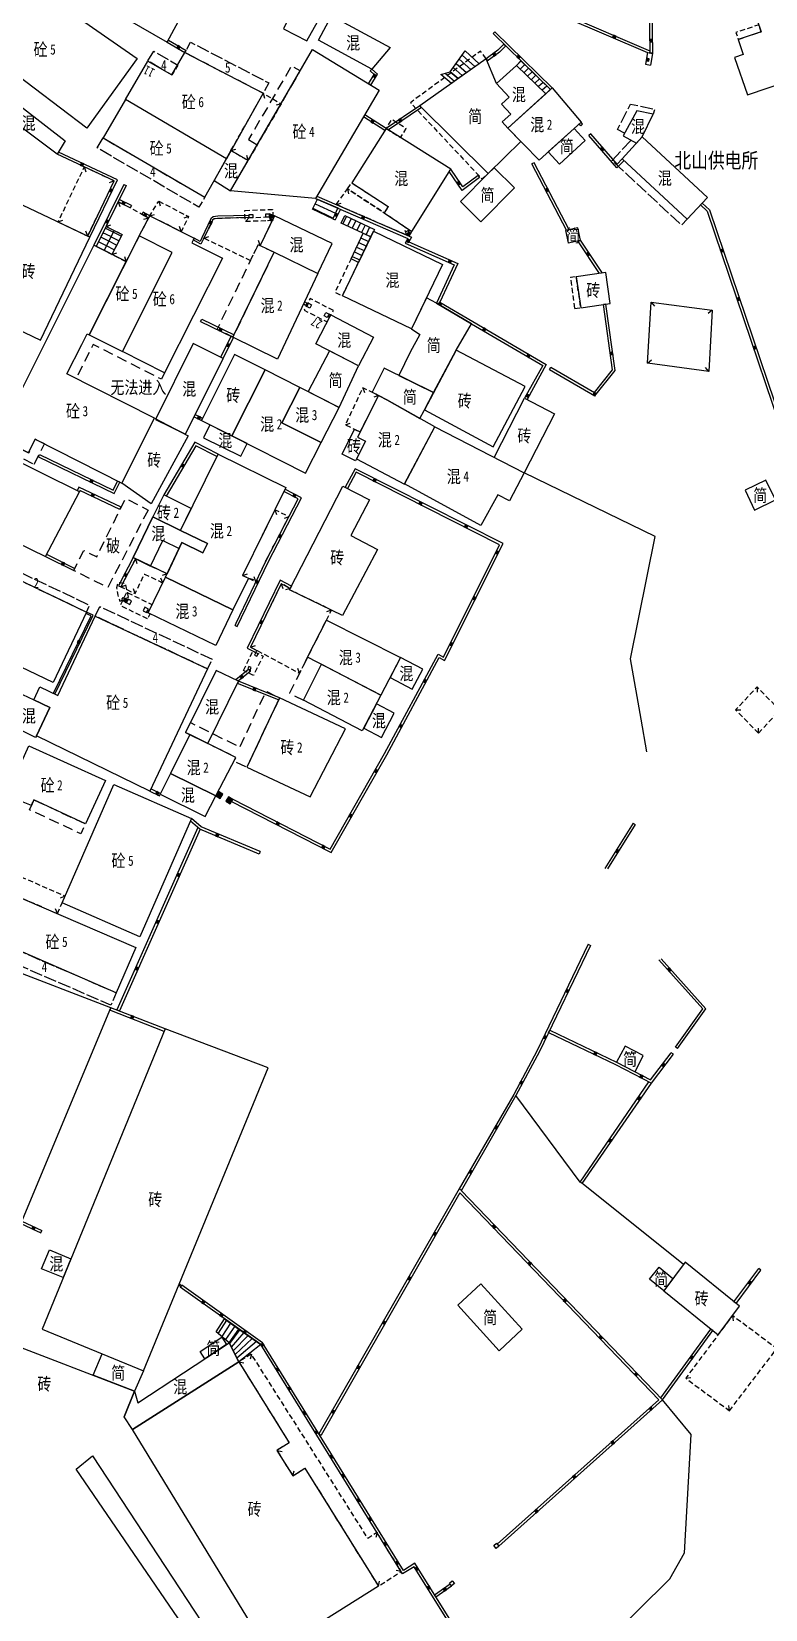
# Model space of a CAD drawing. Extents: x 395778 to 396698, y 996972 to 998012.
# Drawn here: x 396344.7 to 396416.3, y 997334.7 to 997488.7 of the extents above; entities that cross this region are included whole.
import ezdxf
from ezdxf.enums import TextEntityAlignment as Align

# ---------------------------------------------------------------- set-up
doc = ezdxf.new("R2010")
doc.units = 0
doc.header["$LTSCALE"] = 0.5
for name, pattern in [('X32', [1.5, 1, -0.5]), ('X39', [3, 2.5, -0.5]), ('X5', [3, 2, -1])]:
    doc.linetypes.add(name, pattern=pattern)
doc.layers.get('0').update_dxf_attribs({"linetype": 'CONTINUOUS'})
doc.layers.add('ASSIST', color=7, linetype='CONTINUOUS', plot=False)
doc.layers.add('JMD', color=6, linetype='CONTINUOUS')
doc.layers.add('门牌号', color=2, linetype='CONTINUOUS')
doc.styles.add('宋体', font='')
doc.styles.add('正等线体', font='simhei.ttf')
doc.styles.add('细等线体', font='', dxfattribs={"width": 0.8})
doc.styles.get('宋体').set_extended_font_data('SimSun')
doc.styles.get('细等线体').set_extended_font_data('SimSun')
doc.linetypes.add('444', pattern='A,4.5,[145,AAA.SHX,S=1,R=0,X=0,Y=1],4.5,-0.5,[146,AAA.SHX,S=1,R=0,X=0,Y=0],-0.5', length=10)
doc.linetypes.add('447', pattern='A,8,-1,[148,AAA.SHX,S=1,R=0,X=0,Y=0],-1', length=10)

# ---------------------------------------------------------------- blocks, each defined once
blk = doc.blocks.new('*U0')
at = {"linetype": 'Continuous'}
for points in [[(0, 0), (0.5, 0.5), (-0.5, 0.5)], [(0, 0), (-0.5, 0.5), (-0.5, -0.5)], [(0, 0), (-0.5, -0.5), (0.5, -0.5)], [(0, 0), (0.5, -0.5), (0.5, 0.5)]]:
    blk.add_solid(points, dxfattribs=at)
blk = doc.blocks.new('gc002')
blk.add_lwpolyline([(-0.5, -0.5), (0.5, -0.5), (0.5, 0.5), (-0.5, 0.5), (-0.5, -0.5)])
at = {"linetype": 'Continuous'}
blk.add_blockref('*U0', (0, 0), dxfattribs=at)

msp = doc.modelspace()

# ---------------------------------------------------------------- linework, layer by layer
at = {"layer": 'ASSIST', "linetype": 'Continuous', "flags": 128}
for points in [[(396385.51, 997484.78), (396386.99, 997486.8), (396388.35, 997485.56), (396386.3, 997484.11)], [(396392.43, 997485.84), (396395.31, 997483.03), (396394.87, 997482.63), (396391.98, 997485.38)], [(396384.6, 997484.49), (396385.51, 997484.78), (396386.3, 997484.11), (396385.64, 997483.64)], [(396372.11, 997471.38), (396372.57, 997472.35), (396374.58, 997471.48), (396374.08, 997470.43)], [(396375.26, 997470.76), (396378.13, 997469.38), (396377.79, 997468.67), (396374.89, 997470)], [(396352.74, 997469.3), (396351.76, 997467.34), (396350.99, 997467.73), (396351.95, 997469.68)], [(396353.52, 997468.91), (396352.53, 997466.95), (396351.76, 997467.34), (396352.74, 997469.3)], [(396375.85, 997466.52), (396377.03, 997469.02), (396377.79, 997468.67), (396376.58, 997466.17)], [(396363.51, 997363.11), (396364.92, 997362.1), (396363.96, 997360.76), (396362.71, 997361.84)], [(396364.92, 997362.1), (396367.04, 997360.6), (396364.9, 997358.91), (396363.96, 997360.76)], [(396350.63, 997349.73), (396371.22, 997318.4), (396361.53, 997311.83), (396363.59, 997308.71), (396366.6, 997304.33), (396366.6, 997304.33), (396365.07, 997304.75), (396364.14, 997305.29), (396363.47, 997305.86), (396359.44, 997312.66), (396369.1, 997319.04), (396361.56, 997330.13), (396349.05, 997348.43)]]:
    msp.add_lwpolyline(points, close=True, dxfattribs=at)
at = {"layer": 'JMD', "linetype": 'Continuous'}
for p, q in [((396389.89, 997488.68), (396389.71, 997488.5)), ((396357.92, 997487.66), (396358.05, 997487.87)), ((396359.65, 997486.64), (396359.77, 997486.86, 12.3)), ((396386.99, 997486.8), (396388.35, 997485.56)), ((396390.76, 997487.48), (396390.94, 997487.3)), ((396405.01, 997486.62), (396405.03, 997486.86)), ((396385.81, 997485.19), (396386.71, 997484.4)), ((396386.1, 997485.59), (396387.12, 997484.69)), ((396386.4, 997485.99), (396387.53, 997484.98)), ((396386.7, 997486.39), (396387.94, 997485.27)), ((396389.03, 997486.04), (396389.18, 997485.84)), ((396392.45, 997485.83), (396392, 997485.37)), ((396392.81, 997485.48), (396392.36, 997485.02)), ((396393.16, 997485.13), (396392.71, 997484.68)), ((396404.59, 997485.51), (396405.08, 997485.43)), ((396404.78, 997486.64), (396405.27, 997486.56)), ((396405.01, 997486.62), (396405.26, 997486.62)), ((396377.79, 997483.48), (396377.57, 997483.61)), ((396377.89, 997485.04), (396377.72, 997484.86)), ((396385.04, 997484.63), (396385.95, 997483.86)), ((396385.51, 997484.78), (396386.3, 997484.11)), ((396393.52, 997484.78), (396393.07, 997484.34)), ((396393.88, 997484.43), (396393.43, 997484)), ((396394.24, 997484.08), (396393.79, 997483.66)), ((396394.59, 997483.73), (396394.15, 997483.32)), ((396367.29, 997482.67), (396367.42, 997482.19)), ((396394.95, 997483.38), (396394.51, 997482.97)), ((396395.31, 997483.03), (396394.87, 997482.63)), ((396369.04, 997481.65), (396368.56, 997481.52)), ((396382.55, 997481.45), (396382.69, 997481.25)), ((396379.28, 997479.25), (396379.14, 997479.04)), ((396398.45, 997479.67), (396398.26, 997479.51)), ((396399.24, 997478.71), (396399.06, 997478.55)), ((396347.31, 997476.94), (396347.2, 997476.72)), ((396364.14, 997477.08), (396364.62, 997477.21)), ((396365.81, 997476.1), (396365.68, 997476.59)), ((396393.72, 997475.9), (396393.5, 997475.79)), ((396402.32, 997476.27), (396402.49, 997476.09)), ((396349.83, 997475.49), (396349.99, 997475.02)), ((396388.24, 997474.64), (396388.39, 997474.44)), ((396352.74, 997474.12), (396352.27, 997473.95)), ((396353.69, 997473.78), (396353.91, 997473.67)), ((396375.52, 997473.34), (396375.61, 997472.85)), ((396353.24, 997472.31), (396353.13, 997472.08)), ((396353.13, 997472.08), (396353.29, 997471.61)), ((396354.43, 997471.72), (396354.32, 997471.5)), ((396357.09, 997472.16), (396357.22, 997471.68)), ((396372.14, 997471.45), (396374.12, 997470.5)), ((396372.36, 997471.9), (396374.35, 997470.99)), ((396372.57, 997472.35), (396374.58, 997471.48)), ((396374.41, 997471.82), (396374.89, 997471.95)), ((396409.94, 997471.78), (396410.12, 997471.96)), ((396347.26, 997470.12), (396347.73, 997470.29)), ((396351.95, 997469.68), (396352.43, 997469.84)), ((396355.58, 997471.07), (396355.46, 997470.85)), ((396356.09, 997470.5), (396355.61, 997470.35)), ((396356.21, 997470.72), (396356.09, 997470.5)), ((396356.21, 997470.72), (396356.69, 997470.86)), ((396360.01, 997470.64), (396359.53, 997470.48)), ((396365.92, 997470.54), (396365.58, 997470.18)), ((396365.87, 997470.74), (396365.87, 997470.54)), ((396368.2, 997470.34), (396367.71, 997470.23)), ((396367.88, 997470.6), (396368.1, 997470.15)), ((396374.08, 997470.43), (396374.31, 997470.32)), ((396375.42, 997470.68), (396375.06, 997469.93)), ((396375.87, 997470.46), (396375.51, 997469.72)), ((396376.32, 997470.25), (396375.97, 997469.51)), ((396376.77, 997470.03), (396376.42, 997469.3)), ((396377.22, 997469.81), (396376.88, 997469.09)), ((396350.16, 997468.73), (396349.99, 997469.21)), ((396350.38, 997468.63), (396350.16, 997468.73)), ((396351.99, 997467.79), (396351.21, 997468.18)), ((396352.21, 997468.24), (396351.43, 997468.63)), ((396352.43, 997468.69), (396351.65, 997469.07)), ((396352.66, 997469.13), (396351.87, 997469.52)), ((396352.98, 997467.85), (396352.21, 997468.23)), ((396353.21, 997468.29), (396352.43, 997468.68)), ((396353.44, 997468.74), (396352.65, 997469.12)), ((396359.28, 997469.18), (396359.12, 997469.66)), ((396360.56, 997468.54), (396360.46, 997468.36)), ((396361.51, 997468.55), (396361.98, 997468.71)), ((396367, 997467.83), (396366.84, 997468.3)), ((396376.81, 997468.57), (396377.57, 997468.22)), ((396377.03, 997469.02), (396377.79, 997468.67)), ((396377.67, 997469.6), (396377.33, 997468.88)), ((396378.13, 997469.38), (396377.79, 997468.67)), ((396381.55, 997469.33), (396381.1, 997469.12)), ((396381.29, 997468.83), (396381.13, 997469.3)), ((396381.77, 997469.19), (396381.55, 997469.31)), ((396397.14, 997469.36), (396396.92, 997469.25)), ((396398.24, 997468.34), (396398.03, 997468.21)), ((396350.77, 997467.85), (396350.99, 997467.74)), ((396351.76, 997467.34), (396350.99, 997467.73)), ((396352.53, 997466.95), (396351.76, 997467.34)), ((396352.76, 997467.4), (396351.99, 997467.79)), ((396352.53, 997466.95), (396353.01, 997467.11)), ((396353.92, 997466.25), (396353.77, 997466.73)), ((396375.96, 997466.76), (396376.7, 997466.41)), ((396376.18, 997467.21), (396376.92, 997466.86)), ((396376.39, 997467.67), (396377.13, 997467.32)), ((396376.6, 997468.12), (396377.35, 997467.77)), ((396371.53, 997462.2), (396371.41, 997461.98)), ((396371.66, 997462.13), (396371.54, 997461.91)), ((396400.71, 997462.1), (396400.47, 997462.07)), ((396405.14, 997462.3), (396405.46, 997461.91)), ((396361.18, 997460.41), (396361.29, 997460.63)), ((396373.88, 997461.04), (396373.76, 997460.82)), ((396411.1, 997461.51), (396410.71, 997461.19)), ((396364.39, 997458.85), (396364.16, 997458.96)), ((396364.33, 997458.88), (396364.44, 997459.1)), ((396363.37, 997456.8), (396363.15, 997456.92)), ((396395.23, 997455.73), (396395.36, 997455.94)), ((396404.79, 997456.33), (396405.17, 997456.65)), ((396410.75, 997455.54), (396410.43, 997455.93)), ((396377.01, 997453.94), (396377.17, 997453.47)), ((396378.54, 997453.18), (396378.07, 997453.02)), ((396360.54, 997451.11), (396360.65, 997451.34)), ((396361.25, 997450.76), (396361.36, 997450.98)), ((396375.3, 997450.34), (396375.77, 997450.5)), ((396345.35, 997447.21), (396345.46, 997447.43)), ((396362.88, 997447.47), (396362.76, 997447.25)), ((396353.31, 997444.73), (396353.08, 997444.84)), ((396375.28, 997444.23), (396375.5, 997444.11)), ((396353.39, 997442.29), (396353.28, 997442.07)), ((396368.42, 997442.03), (396368.58, 997441.56)), ((396369.79, 997441.36), (396369.32, 997441.2)), ((396354.59, 997437.37), (396354.81, 997437.26)), ((396354.81, 997437.26), (396354.97, 997436.79)), ((396353.18, 997434.63), (396353.4, 997434.52)), ((396353.4, 997434.52), (396353.88, 997434.68)), ((396354.79, 997433.86), (396354.62, 997434.33)), ((396357.48, 997434.91), (396357.31, 997435.38)), ((396357.9, 997435.78), (396357.42, 997435.62)), ((396365.27, 997435.64), (396365.75, 997435.8)), ((396365.84, 997435.36), (396366.33, 997435.25)), ((396366.57, 997435.01), (396366.41, 997435.48)), ((396369.05, 997434.82), (396369.2, 997434.35)), ((396369.93, 997434.36), (396369.45, 997434.21)), ((396370.04, 997434.58), (396369.93, 997434.36)), ((396353.49, 997433.29), (396353.63, 997433.49)), ((396350.04, 997432.06), (396349.98, 997431.92)), ((396356.07, 997431.97), (396356.17, 997432.19)), ((396373.94, 997432.25), (396373.47, 997432.09)), ((396364.55, 997430.74), (396364.65, 997430.97)), ((396366.04, 997428.64), (396366.52, 997428.8)), ((396366.55, 997428.1), (396366.67, 997428.32)), ((396364.88, 997425.3), (396364.78, 997425.07)), ((396365.84, 997426.44), (396366, 997426.25)), ((396370.82, 997426.08), (396370.67, 997426.55)), ((396346.96, 997424.06), (396346.82, 997424.13)), ((396415.46, 997424.75), (396415.46, 997424.25)), ((396413.37, 997422.51), (396413.87, 997422.52)), ((396415.6, 997420.24), (396415.59, 997420.74)), ((396356.24, 997414.57), (396356.35, 997414.8)), ((396364.2, 997413.57), (396364.31, 997413.79)), ((396403.37, 997411.46), (396403.58, 997411.33)), ((396367, 997408.69), (396366.9, 997408.45)), ((396347.95, 997404.33), (396347.48, 997404.15)), ((396347.21, 997402.64), (396347.03, 997403.1)), ((396398.98, 997399.65), (396399.21, 997399.54)), ((396352.43, 997393.46), (396352.33, 997393.23)), ((396353.02, 997393.26), (396353.25, 997393.16)), ((396395.13, 997391.03), (396395.24, 997391.25)), ((396407.3, 997388.91), (396407.1, 997389.06)), ((396407.7, 997389.48), (396407.5, 997389.62)), ((396398.41, 997376.3), (396398.2, 997376.44)), ((396386.41, 997375.79), (396386.63, 997375.67)), ((396345.58, 997371.5), (396345.68, 997371.73)), ((396415.83, 997367.85), (396415.63, 997368)), ((396359.21, 997366.47), (396359.07, 997366.28)), ((396359.34, 997366.38), (396359.2, 997366.19)), ((396413.41, 997364.61), (396413.21, 997364.76)), ((396363.7, 997362.98), (396362.88, 997361.7)), ((396364.11, 997362.69), (396363.24, 997361.38)), ((396364.52, 997362.4), (396363.6, 997361.07)), ((396364.92, 997362.1), (396363.96, 997360.76)), ((396365, 997362.05), (396363.99, 997360.69)), ((396411.16, 997361.96), (396410.96, 997362.1)), ((396413.06, 997363.42), (396413.13, 997362.92)), ((396365.41, 997361.76), (396364.17, 997360.33)), ((396365.81, 997361.47), (396364.36, 997359.98)), ((396366.22, 997361.18), (396364.54, 997359.62)), ((396366.63, 997360.89), (396364.72, 997359.26)), ((396367.04, 997360.6), (396364.9, 997358.91)), ((396364.9, 997358.91), (396365.39, 997358.8)), ((396366.13, 997359.67), (396366.02, 997359.18)), ((396408.51, 997357.31), (396409, 997357.39)), ((396412.78, 997354.13), (396412.71, 997354.63)), ((396372.71, 997351.89), (396372.93, 997351.76)), ((396368.63, 997350.26), (396369.12, 997350.15)), ((396370.17, 997347.79), (396370.29, 997348.27)), ((396378.39, 997342.25), (396378.28, 997341.76)), ((396378.52, 997337.02), (396378.63, 997337.51)), ((396380.75, 997338.44), (396380.26, 997338.55)), ((396384.14, 997335.97), (396383.99, 997336.18))]:
    msp.add_line(p, q, dxfattribs=at)
at = {"layer": 'JMD', "color": 7, "linetype": 'Continuous', "flags": 128}
for points in [[(396409.94, 997471.78), (396410.59, 997471.17), (396421.24, 997439.77), (396455.18, 997451.14), (396455.72, 997449.53), (396477.4, 997456.92), (396478.35, 997454.13), (396487.8, 997457.43), (396466.6, 997519.05), (396456.8, 997517.31)], [(396404.76, 997502.81), (396405.01, 997486.62)], [(396396.7, 997490.11), (396404.78, 997486.64), (396405.01, 997486.62)], [(396395.49, 997483.2), (396389.89, 997488.68)], [(396390.76, 997487.48), (396390.17, 997486.88), (396389.03, 997486.04)], [(396404.78, 997486.64), (396404.59, 997485.51)], [(396377.78, 997483.46), (396378.43, 997484.53), (396377.89, 997485.04)], [(396379.28, 997479.25), (396377.19, 997480.58)], [(396382.55, 997481.45), (396379.28, 997479.25)], [(396398.45, 997479.67), (396398.29, 997479.87)], [(396402.32, 997476.27), (396401.8, 997475.77), (396399.24, 997478.71)], [(396397.14, 997469.36), (396393.72, 997475.9)], [(396388.24, 997474.64), (396386.77, 997473.56), (396385.59, 997475.26)], [(396372.4, 997472.42), (396381.4, 997468.51), (396381.15, 997468.06), (396385.93, 997465.93), (396384.19, 997462.18), (396387.62, 997460.18), (396394.55, 997456.12), (396392.79, 997452.91)], [(396381.52, 997468.73), (396381.77, 997469.19)], [(396400.37, 997465.13), (396398.24, 997468.34)], [(396395.23, 997455.73), (396399.65, 997453.14), (396401.63, 997455.63), (396400.71, 997462.1)], [(396361.18, 997460.41), (396364.33, 997458.88)], [(396360.54, 997451.11), (396361.25, 997450.76)], [(396362.88, 997447.47), (396360.62, 997448.62), (396357.6, 997443.49)], [(396364.2, 997413.57), (396373.92, 997408.59), (396379.34, 997418.13), (396384.45, 997427.61), (396384.98, 997427.32), (396390.69, 997438.74), (396376.25, 997446.02), (396375.28, 997444.23)], [(396364.55, 997430.74), (396364.76, 997430.64), (396367.79, 997436.98), (396371.03, 997443.19), (396369.41, 997444.06)], [(396356.24, 997414.57), (396357.16, 997414.12), (396357.24, 997414.29)], [(396403.37, 997411.46), (396400.61, 997407.05)], [(396360.92, 997411.03), (396353.02, 997393.26)], [(396398.98, 997399.65), (396394.01, 997389.28), (396391.72, 997385), (396386.41, 997375.79)], [(396407.7, 997389.48), (396410.48, 997393.35), (396406.12, 997398.23)], [(396357.72, 997391.39), (396352.43, 997393.46)], [(396395.13, 997391.03), (396401.65, 997387.9), (396405.15, 997386.09)], [(396405.15, 997386.09), (396407.3, 997388.91)], [(396398.41, 997376.3), (396405.15, 997386.09)], [(396386.41, 997375.79), (396372.71, 997351.89)], [(396390.27, 997340.92), (396406.24, 997355.19), (396386.59, 997375.61)], [(396343.64, 997372.39), (396345.58, 997371.5)], [(396413.41, 997364.61), (396415.83, 997367.85)], [(396387.16, 997322.66), (396390.56, 997325.68), (396382.09, 997339.25), (396380.97, 997338.55), (396367.22, 997360.77), (396359.34, 997366.38)], [(396406.24, 997355.19), (396411.16, 997361.96)], [(396384.14, 997335.97), (396385.67, 997337.05)]]:
    msp.add_lwpolyline(points, dxfattribs=at)
at = {"layer": 'JMD', "linetype": 'Continuous', "flags": 128}
for points in [[(396410.12, 997471.96), (396410.81, 997471.31), (396421.4, 997440.09), (396455.33, 997451.46), (396455.87, 997449.85), (396477.56, 997457.24), (396478.51, 997454.45), (396487.49, 997457.58), (396466.43, 997518.77), (396456.84, 997517.06)], [(396405.01, 997502.81), (396405.26, 997486.62), (396405.27, 997486.56), (396405.08, 997485.43)], [(396396.8, 997490.34), (396404.84, 997486.88), (396405.03, 997486.86)], [(396395.31, 997483.03), (396389.71, 997488.5)], [(396390.94, 997487.3), (396390.34, 997486.69), (396389.13, 997485.8)], [(396377.56, 997483.59), (396378.11, 997484.49), (396377.72, 997484.86)], [(396382.73, 997481.27), (396379.51, 997479.11)], [(396379.14, 997479.04), (396377.06, 997480.36)], [(396398.26, 997479.51), (396398.1, 997479.7)], [(396402.5, 997476.1), (396401.79, 997475.4), (396399.06, 997478.55)], [(396410.64, 997472.52), (396404.26, 997478.42), (396402.32, 997476.27), (396408.63, 997470.39), (396410.64, 997472.52)], [(396388.39, 997474.44), (396386.71, 997473.2), (396385.44, 997475.03)], [(396396.92, 997469.25), (396393.5, 997475.79)], [(396372.53, 997472.64), (396381.75, 997468.63), (396381.5, 997468.18), (396386.26, 997466.06), (396384.52, 997462.28), (396387.74, 997460.39), (396394.89, 997456.21), (396393.02, 997452.79)], [(396381.29, 997468.83), (396381.55, 997469.31)], [(396400.1, 997465.09), (396397.97, 997468.29)], [(396395.36, 997455.94), (396399.59, 997453.47), (396401.37, 997455.7), (396400.47, 997462.07)], [(396361.29, 997460.63), (396364.44, 997459.1)], [(396383.03, 997451.78), (396389.73, 997448.19), (396392.83, 997454.05), (396386.11, 997457.6), (396383.01, 997451.78)], [(396389.83, 997447.14), (396392.79, 997452.91), (396395.69, 997451.4), (396392.73, 997445.64)], [(396360.65, 997451.34), (396361.36, 997450.98)], [(396362.77, 997447.25), (396360.71, 997448.29), (396357.82, 997443.38)], [(396364.31, 997413.79), (396373.83, 997408.93), (396379.12, 997418.25), (396384.35, 997427.95), (396384.87, 997427.67), (396390.35, 997438.63), (396376.36, 997445.69), (396375.5, 997444.11)], [(396364.64, 997430.97), (396367.57, 997437.1), (396370.69, 997443.09), (396369.3, 997443.83)], [(396369.86, 997434.23), (396375.06, 997444.34), (396377.67, 997443), (396375.84, 997439.52), (396378.43, 997438.15), (396375.03, 997431.72), (396369.86, 997434.23)], [(396356.35, 997414.8), (396357.27, 997414.35)], [(396403.58, 997411.33), (396400.87, 997406.99)], [(396361.13, 997410.86), (396353.25, 997393.16)], [(396399.21, 997399.54), (396394.24, 997389.17), (396391.94, 997384.88), (396386.59, 997375.6)], [(396407.5, 997389.62), (396410.16, 997393.34), (396405.87, 997398.14)], [(396357.63, 997391.15), (396352.33, 997393.23)], [(396395.24, 997391.25), (396401.76, 997388.13), (396405.07, 997386.41)], [(396405.07, 997386.41), (396407.1, 997389.06)], [(396398.2, 997376.44), (396404.92, 997386.21)], [(396386.46, 997375.38), (396372.93, 997351.76)], [(396390.11, 997341.12), (396405.88, 997355.21), (396386.46, 997375.38)], [(396343.73, 997372.62), (396345.68, 997371.73)], [(396413.21, 997364.76), (396415.63, 997368)], [(396387, 997322.84), (396390.25, 997325.72), (396382.02, 997338.92), (396380.89, 997338.22), (396367.04, 997360.6), (396359.2, 997366.19)], [(396406.07, 997355.38), (396410.96, 997362.1)], [(396333.43, 997356.44), (396341.88, 997360.99), (396354.72, 997356.05), (396353.73, 997353.55)], [(396383.99, 997336.18), (396385.52, 997337.24)]]:
    msp.add_lwpolyline(points, dxfattribs=at)
for points in [[(396362.82, 997496.81), (396356.06, 997500.73), (396351.19, 997491.54), (396357.92, 997487.66)], [(396350.08, 997479.28), (396337.21, 997489.01), (396342.3, 997493.92), (396349.89, 997489.62), (396355, 997486.05)], [(396413.27, 997486.17), (396414.52, 997482.51), (396420.77, 997484.64), (396420.59, 997485.18), (396424.84, 997486.63), (396422.59, 997493.19), (396420, 997492.3), (396419.42, 997493.99), (396414.62, 997492.32), (396415.86, 997488.68), (396413.63, 997487.93), (396414.12, 997486.46)], [(396382.55, 997481.45), (396389.24, 997474.84), (396392.42, 997477.97), (396391.15, 997479.26), (396390.59, 997479.88), (396391.43, 997480.64), (396390.54, 997481.62), (396391.27, 997482.28), (396390.05, 997483.64), (396389.03, 997486.04)], [(396394.87, 997482.63), (396391.15, 997479.26), (396390.59, 997479.88), (396391.43, 997480.64), (396390.54, 997481.62), (396391.27, 997482.28), (396390.05, 997483.64), (396391.98, 997485.38)], [(396341.72, 997482.88), (396347.95, 997478.03), (396347.18, 997476.73), (396340.93, 997481.39)], [(396394.22, 997476.14), (396391.15, 997479.26), (396395.49, 997483.2), (396398.29, 997479.87)], [(396404.26, 997478.42), (396405.33, 997480.64), (396403.74, 997480.97), (396402.39, 997478.53), (396403.7, 997477.8)], [(396385.59, 997475.26), (396379.28, 997479.25), (396375.92, 997473.94), (396379.48, 997471.62), (396379.1, 997471.01), (396381.77, 997469.19)], [(396395.1, 997476.95), (396396.18, 997475.77), (396398.69, 997478.07), (396397.61, 997479.25)], [(396365.81, 997476.1), (396364.14, 997477.08), (396362.49, 997474.15), (396364.09, 997473.15)], [(396389.24, 997474.84), (396386.54, 997472.1), (396388.53, 997470.13), (396391.81, 997473.44), (396389.81, 997475.41)], [(396353.55, 997457.48), (396358.41, 997467.13), (396355.19, 997468.75), (396350.31, 997459.11)], [(396381.75, 997459.68), (396375.01, 997462.9), (396378.04, 997469.21), (396384.77, 997465.98)], [(396396.79, 997469.28), (396397.05, 997468.08), (396398.24, 997468.34), (396397.98, 997469.54)], [(396401.13, 997462.16), (396400.7, 997465.18), (396397.83, 997464.77), (396398.26, 997461.75)], [(396410.75, 997455.54), (396404.79, 997456.33), (396405.14, 997462.3), (396411.1, 997461.51)], [(396359.69, 997449.41), (396363.37, 997456.8), (396360.45, 997458.26), (396356.77, 997450.86)], [(396374.68, 997452.03), (396376.59, 997456.07), (396373.74, 997457.55), (396371.67, 997453.56)], [(396364.22, 997449.26), (396367.47, 997455.68), (396364.5, 997457.19), (396361.25, 997450.76)], [(396370.85, 997453.97), (396367.47, 997455.68), (396364.22, 997449.26), (396371.42, 997445.6), (396372.94, 997448.59), (396369.11, 997450.53)], [(396379.33, 997452.76), (396382.56, 997450.94), (396382.99, 997451.73), (396383.91, 997453.47), (396379.07, 997455.86), (396377.91, 997453.51)], [(396370.85, 997453.97), (396369.11, 997450.53), (396372.94, 997448.59), (396374.68, 997452.03)], [(396384.02, 997450.12), (396379.33, 997452.76), (396378.54, 997453.18), (396378.54, 997453.18), (396376.49, 997449.13), (396377.27, 997448.74), (396376.38, 997447), (396381.06, 997444.52)], [(396384.02, 997450.12), (396392.73, 997445.64), (396391.31, 997442.9), (396390.18, 997443.49), (396388.51, 997440.51), (396381.08, 997444.57), (396384.02, 997450.12)], [(396364.33, 997432.29), (396357.74, 997435.45), (396359.36, 997438.83), (396361.41, 997437.85), (396361.84, 997438.75), (396359.21, 997440.01), (396362.88, 997447.47), (396369.49, 997444.22), (396365.27, 997435.64), (396365.84, 997435.36), (396364.33, 997432.29)], [(396415.22, 997442.01), (396417.27, 997443), (396416.33, 997444.94), (396414.29, 997443.95)], [(396356.53, 997441.34), (396359.21, 997440.01), (396360.27, 997442.17), (396357.6, 997443.49)], [(396361.84, 997438.75), (396361.41, 997437.85), (396359.36, 997438.83), (396357.9, 997435.78), (396354.59, 997437.37), (396356.53, 997441.34), (396359.21, 997440.01)], [(396356.53, 997441.34), (396354.59, 997437.37), (396356.29, 997436.55), (396357.49, 997439.03), (396359.07, 997438.25), (396359.36, 997438.83), (396361.41, 997437.85), (396361.84, 997438.75), (396359.21, 997440.01)], [(396350.9, 997431.66), (396361.85, 997426.52), (396356.24, 997414.57), (396345.17, 997419.99), (396346.47, 997422.76), (396344.9, 997423.49), (396345.49, 997424.75), (396347.26, 997423.92)], [(396371.62, 997427.67), (396373.46, 997431.28), (396380.68, 997427.61), (396378.77, 997423.94), (396371.62, 997427.67)], [(396365.88, 997426.75), (396365.78, 997426.51), (396366.01, 997426.41), (396366.11, 997426.64)], [(396366.55, 997428.1), (396366.45, 997427.86), (396366.67, 997427.76), (396366.78, 997427.99)], [(396378.77, 997423.94), (396376.95, 997420.46), (396371.2, 997423.46), (396372.96, 997426.97)], [(396379.66, 997425.66), (396381.83, 997424.55), (396382.85, 997426.47), (396380.68, 997427.61)], [(396345.17, 997419.99), (396345.08, 997419.81), (396342.56, 997421.06), (396342.38, 997421.15), (396343.81, 997424.03), (396344.9, 997423.49), (396346.46, 997422.75)], [(396360.13, 997420.1), (396358.25, 997416.31), (396362.65, 997414.12), (396364.62, 997417.87)], [(396352.71, 997415.22), (396360.29, 997411.91), (396355.25, 997400.38), (396347.67, 997403.69)], [(396342.12, 997397.42), (396329.8, 997367.89), (396340.11, 997363.94), (396352.43, 997393.46)], [(396345.72, 997362.1), (396355.61, 997358.03), (396367.76, 997387.58), (396357.72, 997391.39)], [(396348.53, 997368.96), (396347.78, 997367.12), (396345.67, 997367.98), (396346.43, 997369.82)], [(396407.26, 997367.04), (396406.36, 997365.83), (396404.96, 997366.97), (396405.91, 997368.13)], [(396411.67, 997361.55), (396413.74, 997364.34), (396408.44, 997368.62), (396406.36, 997365.83)], [(396392.56, 997362.1), (396390.32, 997359.99), (396386.28, 997364.42), (396388.53, 997366.53)], [(396354.72, 997356.05), (396355.05, 997354.9), (396363.96, 997360.76), (396364.9, 997358.91), (396354.53, 997352.3), (396353.73, 997353.55)], [(396350.69, 997357.6), (396351.58, 997359.69), (396355.61, 997358.03), (396354.72, 997356.05)], [(396364.9, 997358.91), (396369.82, 997351), (396368.63, 997350.26), (396370.17, 997347.79), (396371.36, 997348.53), (396378.52, 997337.02), (396367.92, 997330.34), (396354.53, 997352.3)], [(396390.05, 997341.2), (396390.27, 997340.92), (396390, 997340.7), (396389.78, 997340.98)], [(396385.72, 997337.54), (396385.95, 997337.27), (396385.67, 997337.05), (396385.45, 997337.32)]]:
    msp.add_lwpolyline(points, close=True, dxfattribs=at)
for points, elevation in [([(396370.59, 997491.68), (396369.25, 997488.95), (396371.53, 997487.8), (396373.17, 997490.69), (396370.7, 997491.9)], 12.91), ([(396372.4, 997472.42), (396364.09, 997473.15), (396372.11, 997486.93), (396378.59, 997482.96)], -984.7), ([(396367.29, 997482.67), (396363.7, 997476.29), (396353.84, 997482.05), (396356.04, 997485.82), (396358.38, 997484.46), (396359.65, 997486.64)], 12.3), ([(396363.7, 997476.29), (396353.84, 997482.05), (396351.66, 997478.32), (396361.58, 997472.53)], 12.3), ([(396343.2, 997472.06), (396338.39, 997462), (396345.57, 997458.57), (396350.38, 997468.63)], 11.01), ([(396353.55, 997457.48), (396358.41, 997467.13), (396355.19, 997468.75), (396356.21, 997470.72), (396360.56, 997468.54), (396360.33, 997468.09), (396363.31, 997466.59), (396357.67, 997455.4), (396353.55, 997457.48)], -969.16), ([(396365.91, 997470.85), (396366.26, 997470.86), (396366.26, 997470.52), (396365.92, 997470.51)], 12.36), ([(396368.35, 997467.17), (396372.63, 997465.1), (396374.01, 997468.03), (396368.38, 997470.71), (396367, 997467.83), (396368.35, 997467.17)], -981.62), ([(396367.53, 997470.92), (396367.87, 997470.92), (396367.88, 997470.58), (396367.53, 997470.57)], 12.38), ([(396350.31, 997459.11), (396353.92, 997466.25), (396350.77, 997467.85), (396341.37, 997449.11), (396344.38, 997447.59), (396345.04, 997448.91), (396353.48, 997444.64), (396356.68, 997450.97), (396348.13, 997455.29), (396349.58, 997458.16), (396350.11, 997459.21)], 11.27), ([(396368.35, 997467.17), (396372.63, 997465.1), (396368.68, 997456.74), (396364.33, 997458.88)], -981.62), ([(396371.7, 997462.19), (396372, 997462.02), (396371.84, 997461.71), (396371.53, 997461.88)], -985.27), ([(396381.75, 997459.68), (396382.55, 997459.14), (396381.63, 997457.42), (396380.51, 997455.15), (396383.91, 997453.47), (396386.11, 997457.6), (396387.62, 997460.18), (396384.19, 997462.18), (396383.21, 997462.73)], 17.02), ([(396373.88, 997461.04), (396378.04, 997458.88), (396376.59, 997456.07), (396372.42, 997458.23)], -985.12), ([(396373.39, 997461.3), (396373.71, 997461.13), (396373.54, 997460.81), (396373.22, 997460.97)], -985.1), ([(396356.68, 997450.97), (396359.97, 997449.26), (396356.35, 997442.63), (396353.48, 997444.64)], -982.79), ([(396362.08, 997450.34), (396361.45, 997449.06), (396365.1, 997447.28), (396365.72, 997448.49), (396364.22, 997449.26)], 12.28), ([(396374.98, 997447.46), (396376.2, 997449.91), (396376.74, 997449.63), (396376.49, 997449.13), (396377.27, 997448.74), (396376.38, 997447), (396376.28, 997446.81)], 12.92), ([(396338.84, 997441), (396346.04, 997437.47), (396349.35, 997443.79), (396342.09, 997447.39)], 10.74), ([(396338.07, 997429.35), (396341.35, 997436.21), (396350.04, 997432.06), (396346.79, 997425.19)], -985.15), ([(396356.07, 997431.97), (396357.74, 997435.45), (396364.33, 997432.29), (396362.67, 997428.81)], -976.92), ([(396353.92, 997432.99), (396354.27, 997432.8), (396354.45, 997433.15), (396354.1, 997433.33)], 12.15), ([(396355.56, 997432.18), (396355.91, 997432), (396356.09, 997432.35), (396355.74, 997432.53)], 12.46), ([(396361.88, 997419.24), (396364.88, 997425.3), (396362.71, 997426.37), (396359.72, 997420.31)], -984.71), ([(396368.88, 997423.7), (396365.69, 997416.92), (396371.88, 997414.02), (396375.31, 997420.68)], -983.21), ([(396377.09, 997420.73), (396378.84, 997419.83), (396380.05, 997422.19), (396378.33, 997423.1)], 13.3), ([(396342.23, 997414.17), (396344.41, 997418.99), (396351.91, 997415.61), (396349.94, 997411.4), (396344.9, 997413.75), (396344.68, 997413.2)], -987.08), ([(396362.65, 997414.12), (396358.25, 997416.31), (396357.24, 997414.29), (396361.61, 997412.12)], 13.36), ([(396340.21, 997400.42), (396342.12, 997404.84), (396354.86, 997399.33), (396352.95, 997394.92)], 11.58), ([(396403.56, 997387.2), (396404.35, 997388.8), (396402.6, 997389.72), (396401.76, 997388.13), (396403.56, 997387.2)], 18.16), ([(396361.6, 997359.2), (396361.13, 997359.91), (396363.25, 997361.3), (396363.71, 997360.59)], -983.69)]:
    msp.add_lwpolyline(points, close=True, dxfattribs=dict(at, elevation=elevation))
for points, elevation in [([(396379.67, 997487.15), (396377.89, 997485.04), (396372.67, 997487.85), (396373.96, 997490.23), (396379.67, 997487.15)], 14.32), ([(396358.05, 997487.87), (396359.77, 997486.86)], 12.3), ([(396350.16, 997468.73), (396352.74, 997474.12), (396347.18, 997476.73)], 11.01), ([(396353.91, 997473.67), (396350.99, 997467.73)], 11.27), ([(396354.32, 997471.5), (396353.13, 997472.08)], 12), ([(396374.81, 997471.38), (396374.31, 997470.32)], -984.79), ([(396356.09, 997470.5), (396355.46, 997470.85)], -969.16), ([(396365.92, 997470.54), (396362.87, 997470.47), (396362.5, 997470.42), (396362.35, 997470.29), (396361.47, 997468.47), (396361.21, 997467.95), (396360.46, 997468.36)], 12.35), ([(396368.27, 997470.48), (396367.88, 997470.65)], 12.38), ([(396371.54, 997461.91), (396371.21, 997462.09)], -985.31), ([(396373.76, 997460.82), (396373.59, 997460.91)], -985.1), ([(396363.15, 997456.92), (396364.16, 997458.96)], -984.66), ([(396345.46, 997447.43), (396352.64, 997443.94), (396353.08, 997444.84)], 12.08), ([(396353.31, 997442.05), (396349.41, 997443.91), (396349.35, 997443.79)], 11.46), ([(396346.15, 997437.69), (396348.92, 997436.32)], 10.74), ([(396354.81, 997437.26), (396353.4, 997434.52)], 12.07), ([(396369.93, 997434.36), (396369.05, 997434.82), (396366.04, 997428.64), (396366.67, 997428.32)], 12.53), ([(396353.63, 997433.49), (396354.04, 997433.21)], 12.2), ([(396346.82, 997424.13), (396350.51, 997431.68), (396349.98, 997431.92)], 11.18), ([(396356.04, 997432.26), (396356.17, 997432.19)], -976.92), ([(396368.77, 997423.48), (396364.77, 997425.08)], -984.71), ([(396366.01, 997426.41), (396366, 997426.25), (396364.85, 997425.31)], -984.22), ([(396366.9, 997408.45), (396361.09, 997410.88), (396360.19, 997411.67)], -973.36)]:
    msp.add_lwpolyline(points, dxfattribs=dict(at, elevation=elevation))
at = {"layer": 'JMD', "linetype": 'X32', "flags": 128}
for points in [[(396413.63, 997487.93), (396415.86, 997488.68), (396415.63, 997489.35), (396413.4, 997488.6)], [(396364.14, 997477.08), (396367.29, 997482.67), (396369.04, 997481.65), (396365.81, 997476.1)], [(396379.28, 997479.25), (396380.69, 997478.36), (396381.24, 997479.22), (396379.82, 997480.12)], [(396350.16, 997468.73), (396352.74, 997474.12), (396349.83, 997475.49), (396347.26, 997470.12)], [(396374.41, 997471.82), (396375.52, 997473.34), (396379.1, 997471.01), (396381.55, 997469.33), (396381.55, 997469.31), (396381.29, 997468.83), (396377.55, 997470.45)], [(396375.52, 997473.34), (396375.92, 997473.94), (396379.48, 997471.62), (396379.1, 997471.01)], [(396353.92, 997466.25), (396356.09, 997470.5), (396355.46, 997470.85), (396354.32, 997471.5), (396353.13, 997472.08), (396351.95, 997469.68), (396353.52, 997468.91), (396352.53, 997466.95)], [(396376.58, 997466.17), (396375.85, 997466.52), (396374.28, 997463.25), (396375.01, 997462.9)], [(396397.67, 997461.67), (396398.26, 997461.75), (396397.83, 997464.77), (396397.25, 997464.69)], [(396365.84, 997435.36), (396366.57, 997435.01), (396367.57, 997437.1), (396369.79, 997441.36), (396368.42, 997442.03), (396365.27, 997435.64), (396365.84, 997435.36)], [(396415.6, 997420.24), (396417.69, 997422.48), (396415.46, 997424.75), (396413.37, 997422.51)], [(396369.82, 997351), (396368.63, 997350.26), (396370.17, 997347.79), (396371.36, 997348.53), (396378.52, 997337.02), (396380.75, 997338.44), (396378.39, 997342.25), (396377.5, 997341.68), (396366.13, 997359.67), (396364.9, 997358.91)]]:
    msp.add_lwpolyline(points, close=True, dxfattribs=at)
at = {"layer": 'JMD', "linetype": 'X39', "flags": 128}
for points, elevation in [([(396357.33, 997485.07), (396356.04, 997485.82), (396356.6, 997486.78), (396358.94, 997485.42), (396358.38, 997484.46)], 12.3), ([(396351.66, 997478.32), (396361.58, 997472.53), (396361.01, 997471.56), (396351.09, 997477.35)], 12.3), ([(396341.35, 997436.21), (396350.04, 997432.06), (396350.35, 997432.71), (396341.64, 997436.84)], -985.15)]:
    msp.add_lwpolyline(points, close=True, dxfattribs=dict(at, elevation=elevation))
at = {"layer": 'JMD', "color": 7, "linetype": 'Continuous', "flags": 128}
for points, elevation in [([(396357.92, 997487.66), (396359.65, 997486.64)], 12.3), ([(396350.38, 997468.63), (396353.08, 997474.24), (396347.31, 997476.94)], 11.01), ([(396353.69, 997473.78), (396350.77, 997467.85)], 11.27), ([(396354.43, 997471.72), (396353.24, 997472.31)], 12), ([(396374.58, 997471.48), (396374.08, 997470.43)], -984.79), ([(396356.21, 997470.72), (396355.58, 997471.07)], -969.16), ([(396365.92, 997470.74), (396362.85, 997470.67), (396362.41, 997470.61), (396362.19, 997470.41), (396361.29, 997468.56), (396361.12, 997468.22), (396360.56, 997468.54)], 12.35), ([(396368.38, 997470.71), (396367.87, 997470.92)], 12.38), ([(396371.66, 997462.13), (396371.32, 997462.32)], -985.31), ([(396373.88, 997461.04), (396373.71, 997461.13)], -985.1), ([(396363.37, 997456.8), (396364.39, 997458.85)], -984.66), ([(396345.35, 997447.21), (396352.76, 997443.61), (396353.31, 997444.73)], 12.08), ([(396353.43, 997442.28), (396349.29, 997444.24), (396349.13, 997443.9)], 11.46), ([(396346.04, 997437.47), (396348.8, 997436.1)], 10.74), ([(396354.59, 997437.37), (396353.18, 997434.63)], 12.07), ([(396370.04, 997434.58), (396368.93, 997435.16), (396365.71, 997428.53), (396366.55, 997428.1)], 12.53), ([(396353.49, 997433.29), (396353.92, 997432.99)], 12.2), ([(396346.96, 997424.06), (396350.71, 997431.75), (396350.04, 997432.06)], 11.18), ([(396355.92, 997432.04), (396356.07, 997431.97)], -976.92), ([(396365.87, 997426.47), (396364.61, 997425.43)], -984.22), ([(396368.88, 997423.7), (396364.88, 997425.3)], -984.71), ([(396367, 997408.69), (396361.23, 997411.09), (396360.29, 997411.91)], -973.36)]:
    msp.add_lwpolyline(points, dxfattribs=dict(at, elevation=elevation))
at = {"layer": 'JMD', "linetype": 'X39', "flags": 128}
for points in [[(396367.29, 997482.67), (396359.65, 997486.64), (396360.18, 997487.66), (396367.82, 997483.69)], [(396361.85, 997426.52), (396350.9, 997431.66), (396351.34, 997432.6), (396362.29, 997427.46)], [(396340.21, 997400.42), (396352.95, 997394.92), (396352.43, 997393.71), (396339.69, 997399.21)]]:
    msp.add_lwpolyline(points, close=True, dxfattribs=at)
at = {"layer": 'JMD', "linetype": 'X32', "flags": 128}
msp.add_lwpolyline([(396389.03, 997486.04), (396388.49, 997486.79), (396381.65, 997481.75), (396388.61, 997474.34), (396389.24, 997474.84)], dxfattribs=at)
at = {"layer": 'JMD', "linetype": 'Continuous'}
for points in [[(396385.51, 997484.78), (396386.99, 997486.8)], [(396388.35, 997485.56), (396386.3, 997484.11)], [(396394.87, 997482.63), (396391.98, 997485.38)], [(396392.43, 997485.84), (396395.31, 997483.03)], [(396384.6, 997484.49), (396385.51, 997484.78)], [(396386.3, 997484.11), (396385.64, 997483.64)], [(396372.11, 997471.38), (396372.57, 997472.35)], [(396374.58, 997471.48), (396374.08, 997470.43)], [(396377.79, 997468.67), (396374.89, 997470)], [(396375.26, 997470.76), (396378.13, 997469.38)], [(396350.99, 997467.73), (396351.95, 997469.68)], [(396351.76, 997467.34), (396352.74, 997469.3)], [(396353.52, 997468.91), (396352.53, 997466.95)], [(396375.85, 997466.52), (396377.03, 997469.02)], [(396377.79, 997468.67), (396376.58, 997466.17)], [(396363.51, 997363.11), (396364.92, 997362.1)], [(396364.92, 997362.1), (396367.04, 997360.6)], [(396363.96, 997360.76), (396362.71, 997361.84)], [(396364.9, 997358.91), (396363.96, 997360.76)]]:
    msp.add_lwpolyline(points, dxfattribs=at)
at = {"layer": 'JMD', "linetype": 'X5', "flags": 128}
for points, elevation in [([(396365.85, 997478.15), (396366.71, 997477.65), (396370.9, 997484.85), (396370.05, 997485.35)], -979.71), ([(396364.62, 997417.87), (396359.72, 997420.31), (396360.19, 997421.27), (396365.01, 997418.88), (396367.56, 997424.32), (396368.88, 997423.7), (396365.69, 997416.92), (396364.43, 997417.51)], -983.21), ([(396344.9, 997413.75), (396349.94, 997411.4), (396349.48, 997410.43), (396344.48, 997412.77), (396344.68, 997413.2)], -987.08)]:
    msp.add_lwpolyline(points, close=True, dxfattribs=dict(at, elevation=elevation))
at = {"layer": 'JMD', "linetype": 'X39', "flags": 128}
for points in [[(396402.52, 997478.78), (396401.86, 997479.15), (396403.12, 997481.61), (396405.48, 997481.13), (396405.33, 997480.64)], [(396403.17, 997478.1), (396401.32, 997476.11), (396408.09, 997469.81), (396408.63, 997470.39)]]:
    msp.add_lwpolyline(points, dxfattribs=at)
at = {"layer": 'JMD', "linetype": 'X32', "flags": 128}
for points, elevation in [([(396357.09, 997472.16), (396360.01, 997470.64), (396359.28, 997469.18), (396356.21, 997470.72)], 12.11), ([(396365.48, 997471.25), (396368.2, 997471.34), (396368.24, 997470.25), (396365.52, 997470.16)], -984.02), ([(396366.05, 997466.35), (396366.81, 997467.92), (396367, 997467.83), (396367.91, 997469.72), (396368.2, 997470.34), (396367.88, 997470.6), (396367.88, 997470.58), (396367.53, 997470.57), (396366.26, 997470.52), (396365.92, 997470.51), (396365.92, 997470.54), (396364.68, 997470.51), (396363.85, 997470.49), (396363.24, 997470.47), (396362.87, 997470.47), (396362.71, 997470.44), (396362.5, 997470.42), (396362.35, 997470.29), (396362.1, 997469.76), (396361.51, 997468.55), (396366.05, 997466.35)], -983.4), ([(396374.14, 997461.47), (396372.13, 997462.51), (396371.86, 997462.65), (396371.28, 997461.52), (396373.52, 997460.36), (396373.88, 997461.04), (396373.9, 997461.03)], -983.95), ([(396376.74, 997449.63), (396378.54, 997453.18), (396377.01, 997453.94), (396375.3, 997450.34), (396376.74, 997449.63)], 12.92), ([(396357.74, 997435.45), (396357.9, 997435.78), (396354.81, 997437.26), (396353.4, 997434.52), (396354.79, 997433.86), (396355.7, 997435.77), (396357.48, 997434.91)], -984), ([(396354.13, 997433.5), (396353.87, 997434.83), (396353.13, 997434.93), (396353.06, 997434.77), (396352.98, 997434.42), (396353.1, 997433.7), (396353.31, 997433.12)], -984.68), ([(396366.04, 997428.64), (396366.67, 997428.32), (396370.82, 997426.08), (396371.62, 997427.67), (396373.46, 997431.28), (396373.94, 997432.25), (396369.86, 997434.23), (396369.93, 997434.36), (396369.05, 997434.82)], 12.53), ([(396356.07, 997431.97), (396356.45, 997432.77), (396353.95, 997433.98), (396353.33, 997432.71), (396356.03, 997431.4), (396356.25, 997431.88)], -984.44), ([(396365.36, 997426.36), (396366.29, 997428.25), (396367.27, 997427.77), (396366.34, 997425.88)], -983.99), ([(396347.21, 997402.64), (396347.67, 997403.69), (396347.95, 997404.33), (396342.74, 997406.61), (396342.12, 997404.84)], -984.07), ([(396412.78, 997354.13), (396417.39, 997360.19), (396413.06, 997363.42), (396408.51, 997357.31)], 20.22)]:
    msp.add_lwpolyline(points, close=True, dxfattribs=dict(at, elevation=elevation))
at = {"layer": 'JMD', "linetype": 'X5', "flags": 128}
for points in [[(396368.35, 997467.17), (396364.33, 997458.88), (396362.79, 997459.63), (396366.81, 997467.92)], [(396344.94, 997446.48), (396345.94, 997448.46), (396345.04, 997448.91), (396344.38, 997447.59), (396341.37, 997449.11), (396341.04, 997448.46)], [(396356.05, 997442.01), (396352.13, 997434.46), (396348.8, 997436.1), (396349.78, 997438.07), (396351.04, 997437.45), (396353.86, 997443.16), (396356.05, 997442.01)]]:
    msp.add_lwpolyline(points, close=True, dxfattribs=at)
at = {"layer": 'JMD', "linetype": 'X5', "elevation": -977.45, "flags": 128}
msp.add_lwpolyline([(396357.67, 997455.4), (396357.35, 997454.78), (396350.7, 997458.15), (396349.02, 997454.84)], dxfattribs=at)
at = {"layer": 'JMD', "linetype": '444', "flags": 128}
msp.add_lwpolyline([(396404.72, 997418.42), (396404.16, 997421.6), (396403.12, 997427.49), (396405.53, 997439.43), (396392.73, 997445.64)], dxfattribs=at)
at = {"layer": 'JMD', "linetype": 'X5', "flags": 128}
msp.add_lwpolyline([(396371.62, 997427.67), (396369.85, 997424.14), (396371.2, 997423.46)], dxfattribs=at)
at = {"layer": 'JMD', "linetype": '444', "elevation": 19.48, "flags": 128}
msp.add_lwpolyline([(396408.28, 997368.4), (396398.51, 997376.23), (396398.2, 997376.44), (396391.93, 997384.88)], dxfattribs=at)
at = {"layer": 'JMD', "linetype": '447', "elevation": 19.68, "flags": 128}
msp.add_lwpolyline([(396400.67, 997331.51), (396406.94, 997337.75), (396408.38, 997340.26), (396409.03, 997351.8), (396406.24, 997355.19)], dxfattribs=at)

# ---------------------------------------------------------------- block references
at = {"layer": 'JMD', "linetype": 'Continuous', "xscale": 0.25, "yscale": 0.25}
for p, rotation in [((396401.54, 997488.17), 336.7171629600135), ((396359.02, 997487.16), 329.626296304876), ((396405.11, 997487.81), 270.8790290985212), ((396389.83, 997486.47), 216.2972009166062), ((396392.21, 997486.23), 135.634610580688), ((396404.79, 997485.94), 260.6616050238795), ((396378.16, 997484.35), 58.73237189570111), ((396377.95, 997479.94), 147.6749715922934), ((396380.65, 997480.03), 213.9144410490842), ((396349.61, 997475.73), 154.9123355494597), ((396400.36, 997477.23), 131.0184172280276), ((396352.43, 997473.19), 64.38722110651423), ((396386.37, 997473.91), 124.770269146481), ((396394.98, 997473.23), 117.5892012427601), ((396353.66, 997471.96), 153.8078762777202), ((396352.05, 997470.16), 243.8078762784457), ((396355.77, 997470.82), 150.9891122103321), ((396362.15, 997470.05), 244.1795041687065), ((396368.02, 997470.72), 156.9906273023836), ((396374.4, 997470.81), 244.7704146687669), ((396377.04, 997470.54), 336.4672966490452), ((396381.42, 997468.28), 241.5504126980885), ((396381.51, 997468.97), 61.1469886632199), ((396398.99, 997466.99), 123.6651901922074), ((396412.03, 997467.32), 288.7300599192503), ((396385.48, 997466.27), 336.0407427805455), ((396384.53, 997462.13), 329.6826922286644), ((396413.64, 997462.59), 288.7300599192503), ((396363.12, 997459.6), 334.1354333697141), ((396388.84, 997459.61), 329.6826922280534), ((396363.87, 997458.09), 63.53571631987985), ((396401.27, 997457.29), 98.08251683338497), ((396415.24, 997457.85), 288.7300599192503), ((396393.16, 997457.08), 329.6826922280534), ((396393.07, 997453.16), 241.2981578557817), ((396399.61, 997453.31), 329.6826922278403), ((396361.02, 997451.01), 333.5357163177432), ((396359.43, 997446.35), 239.5342953620649), ((396378.16, 997444.92), 153.2477297534545), ((396350.53, 997444.83), 334.066238091608), ((396350.67, 997443.45), 154.6051822381137), ((396370.33, 997443.42), 152.0153731115819), ((396382.63, 997442.67), 153.2477297534545), ((396387.09, 997440.42), 153.2477297534545), ((396368.94, 997439.46), 62.45759981410031), ((396390.11, 997437.87), 63.45271852055117), ((396347.75, 997436.76), 333.622443035348), ((396353.85, 997435.67), 242.8316896637247), ((396366.7, 997434.99), 64.46591382344528), ((396353.82, 997433.21), 325.288897547286), ((396387.88, 997433.4), 63.45271852055117), ((396367.08, 997431.07), 244.0705753167079), ((396349.29, 997429.13), 63.97321661475406), ((396385.64, 997428.93), 63.45271852055117), ((396365.18, 997425.74), 219.3562852689032), ((396383.08, 997425.33), 61.6953731346542), ((396366.43, 997424.55), 158.242800347046), ((396380.71, 997420.93), 61.6953731346542), ((396378.3, 997416.55), 60.3912818916443), ((396356.95, 997414.37), 333.935748615418), ((396368.71, 997411.41), 332.8961688580205), ((396375.83, 997412.2), 60.3912818916443), ((396362.8, 997410.3), 157.3441789027131), ((396373.16, 997409.13), 332.8961688580205), ((396401.82, 997408.75), 237.95446594445), ((396359, 997406.41), 246.009055656186), ((396356.97, 997401.84), 246.009055656186), ((396354.94, 997397.27), 246.009055656186), ((396406.9, 997397.17), 131.7614999722386), ((396396.93, 997395.09), 244.4132591835218), ((396354.5, 997392.52), 158.5686576022279), ((396394.77, 997390.58), 244.4132591835218), ((396399.69, 997388.98), 334.4132591837237), ((396404.17, 997386.74), 332.6132745213897), ((396406.34, 997387.86), 52.58266892799065), ((396392.47, 997386.13), 241.8407307966467), ((396403.97, 997384.61), 55.46056631622118), ((396390.01, 997381.78), 240.0315732358034), ((396401.14, 997380.49), 55.46056631622118), ((396387.51, 997377.45), 240.0315732358034), ((396344.87, 997371.96), 335.3555837041301), ((396384.03, 997371.39), 240.1761113816343), ((396389.8, 997372.09), 133.9155659097672), ((396393.27, 997368.49), 133.9155659097672), ((396381.55, 997367.05), 240.1761113816343), ((396414.76, 997366.63), 53.17522474484503), ((396396.74, 997364.89), 133.9155659097672), ((396361.44, 997364.73), 144.5226485159786), ((396363.21, 997363.47), 324.5226485162875), ((396365.51, 997361.83), 144.5226485159786), ((396379.06, 997362.72), 240.1761113816343), ((396367.2, 997360.56), 301.7497143137596), ((396400.2, 997361.29), 133.9155659097672), ((396409.09, 997359.33), 53.97961155167186), ((396368.68, 997358.16), 121.7497143137596), ((396376.57, 997358.38), 240.1761113816343), ((396403.67, 997357.69), 133.9155659097672), ((396369.83, 997356.3), 301.7497143137596), ((396405.1, 997354.34), 41.77385883613645), ((396371.31, 997353.91), 121.7497143137596), ((396374.09, 997354.04), 240.1761113816343), ((396372.46, 997352.05), 301.7497143137596), ((396401.37, 997351.01), 41.77385883613645), ((396373.95, 997349.66), 121.7497143137596), ((396375.09, 997347.8), 301.7497143137596), ((396397.64, 997347.68), 41.77385883613645), ((396376.58, 997345.4), 121.7497143137596), ((396377.72, 997343.55), 301.7497143137596), ((396393.92, 997344.35), 41.77385883613645), ((396379.21, 997341.15), 121.7497143137596), ((396380.36, 997339.3), 301.7497143137596), ((396382.27, 997338.73), 121.9685737872093), ((396383.42, 997336.87), 301.7497143135977), ((396384.99, 997336.72), 35.03693289811988)]:
    msp.add_blockref('gc002', p, dxfattribs=dict(at, rotation=rotation))
at = {"layer": 'JMD', "linetype": 'Continuous', "xscale": 0.5, "yscale": 0.5, "zscale": 0.5}
for p, rotation in [((396363, 997414.2, 13.36), 58.14967326809056), ((396363.98, 997413.69, 13.42), 56.62737960859764)]:
    msp.add_blockref('gc002', p, dxfattribs=dict(at, rotation=rotation))

# ---------------------------------------------------------------- texts
at = {"layer": 'JMD', "linetype": 'Continuous', "width": 0.8}
for s, height, style, p in [('混', 1.25, '细等线体', (396376.06, 997487.59, 14.32)), ('4', 1, '正等线体', (396357.59, 997485.4)), ('5', 1, '正等线体', (396363.83, 997485.18)), ('混', 1.25, '细等线体', (396392.23, 997482.56)), ('混', 1.25, '细等线体', (396344.4, 997479.77)), ('简', 1.25, '细等线体', (396387.96, 997480.44)), ('混', 1.25, '细等线体', (396403.85, 997479.45)), ('简', 1.25, '细等线体', (396396.9, 997477.51)), ('混', 1.25, '细等线体', (396364.14, 997475.12)), ('北山供电所', 1.5, '宋体', (396411.49, 997476.14)), ('4', 1, '正等线体', (396356.52, 997475.03)), ('混', 1.25, '细等线体', (396380.75, 997474.37)), ('混', 1.25, '细等线体', (396406.47, 997474.4)), ('简', 1.25, '细等线体', (396389.17, 997472.77)), ('混', 1.25, '细等线体', (396370.53, 997467.9, -981.62)), ('简', 1.25, '细等线体', (396397.51, 997468.81)), ('砖', 1.25, '细等线体', (396344.39, 997465.32, 11.01)), ('混', 1.25, '细等线体', (396379.89, 997464.44)), ('砖', 1.25, '细等线体', (396399.48, 997463.47)), ('混', 1.25, '细等线体', (396375.19, 997458.59, -985.12)), ('简', 1.25, '细等线体', (396383.92, 997458.11, 17.02)), ('无法进入', 1.25, '细等线体', (396355.11, 997453.99)), ('混', 1.25, '细等线体', (396360.07, 997453.83)), ('简', 1.25, '细等线体', (396374.34, 997454.7)), ('砖', 1.25, '细等线体', (396364.36, 997453.22)), ('简', 1.25, '细等线体', (396381.6, 997453.07)), ('砖', 1.25, '细等线体', (396386.94, 997452.68)), ('砖', 1.25, '细等线体', (396392.76, 997449.27)), ('混', 1.25, '细等线体', (396363.58, 997448.8, 12.28)), ('砖', 1.25, '细等线体', (396376.14, 997448.24, 12.92)), ('砖', 1.25, '细等线体', (396356.65, 997446.9, -982.79)), ('简', 1.25, '细等线体', (396415.78, 997443.47)), ('混', 1.25, '细等线体', (396357.05, 997439.72)), ('破', 1.25, '细等线体', (396352.64, 997438.55)), ('砖', 1.25, '细等线体', (396374.5, 997437.38)), ('2', 1, '正等线体', (396345.14, 997434.9)), ('4', 1, '正等线体', (396356.76, 997429.55)), ('混', 1.25, '细等线体', (396381.25, 997426.07)), ('混', 1.25, '细等线体', (396362.3, 997422.81, -984.71)), ('混', 1.25, '细等线体', (396344.43, 997421.93)), ('混', 1.25, '细等线体', (396378.57, 997421.47, 13.3)), ('混', 1.25, '细等线体', (396359.94, 997414.21, 13.36)), ('4', 1, '正等线体', (396345.94, 997397.43)), ('简', 1.25, '细等线体', (396403.07, 997388.46, 18.16)), ('砖', 1.25, '细等线体', (396356.75, 997374.76)), ('混', 1.25, '细等线体', (396347.1, 997368.47)), ('简', 1.25, '细等线体', (396406.12, 997366.99)), ('砖', 1.25, '细等线体', (396410.05, 997365.09)), ('简', 1.25, '细等线体', (396389.42, 997363.26)), ('简', 1.25, '细等线体', (396362.42, 997360.25, -983.69)), ('砖', 1.25, '细等线体', (396345.94, 997356.76)), ('简', 1.25, '细等线体', (396353.14, 997357.85)), ('混', 1.25, '细等线体', (396359.19, 997356.48)), ('砖', 1.25, '细等线体', (396366.44, 997344.55))]:
    msp.add_text(s, height=height, dxfattribs=dict(at, style=style)).set_placement(p, align=Align.MIDDLE)
at = {"layer": 'JMD', "linetype": 'Continuous', "style": '细等线体', "width": 0.8}
for s, p in [('砼', (396346.25, 997486.95)), ('砼', (396360.71, 997481.82, 12.3)), ('砼', (396371.51, 997478.92, -984.7)), ('混', (396394.7, 997479.61)), ('砼', (396357.57, 997477.3, 12.3)), ('砼', (396354.24, 997463.11)), ('砼', (396357.88, 997462.59, -969.16)), ('混', (396368.39, 997461.96, -981.62)), ('砼', (396349.41, 997451.66, 11.27)), ('混', (396371.77, 997451.28)), ('混', (396368.35, 997450.39)), ('混', (396379.83, 997448.86)), ('混', (396386.56, 997445.29)), ('砖', (396358.28, 997441.75)), ('混', (396363.45, 997439.97)), ('混', (396360.08, 997432.13, -976.92)), ('混', (396376.02, 997427.62)), ('砼', (396353.33, 997423.21)), ('混', (396374.85, 997423.71)), ('砖', (396370.33, 997418.85, -983.21)), ('混', (396361.18, 997416.88)), ('砼', (396346.93, 997415.16, -987.08)), ('砼', (396353.85, 997407.8)), ('砼', (396347.41, 997399.88, 11.58))]:
    msp.add_text(s, height=1.25, dxfattribs=at).set_placement(p, align=Align.MIDDLE_RIGHT)
at = {"layer": 'JMD', "linetype": 'Continuous', "style": '正等线体', "width": 0.8}
for s, p in [('5', (396346.5, 997486.95)), ('6', (396360.96, 997481.82, 12.3)), ('4', (396371.76, 997478.92, -984.7)), ('2', (396394.95, 997479.61)), ('5', (396357.82, 997477.3, 12.3)), ('5', (396354.49, 997463.11)), ('6', (396358.13, 997462.59, -969.16)), ('2', (396368.64, 997461.96, -981.62)), ('3', (396349.66, 997451.66, 11.27)), ('3', (396372.02, 997451.28)), ('2', (396368.6, 997450.39)), ('2', (396380.08, 997448.86)), ('4', (396386.81, 997445.29)), ('2', (396358.53, 997441.75)), ('2', (396363.7, 997439.97)), ('3', (396360.33, 997432.13, -976.92)), ('3', (396376.27, 997427.62)), ('5', (396353.58, 997423.21)), ('2', (396375.1, 997423.71)), ('2', (396370.58, 997418.85, -983.21)), ('2', (396361.43, 997416.88)), ('2', (396347.18, 997415.16, -987.08)), ('5', (396354.1, 997407.8)), ('5', (396347.66, 997399.88, 11.58))]:
    msp.add_text(s, height=1, dxfattribs=at).set_placement(p, align=Align.MIDDLE_LEFT)
at = {"layer": '门牌号', "linetype": 'Continuous', "style": '细等线体', "width": 0.8}
for s, p in [('11', (396356.14, 997484.8)), ('27', (396372.49, 997460.26))]:
    msp.add_text(s, height=0.9, rotation=153.0046, dxfattribs=at).set_placement(p, align=Align.MIDDLE)

doc.saveas('drawing.dxf')
